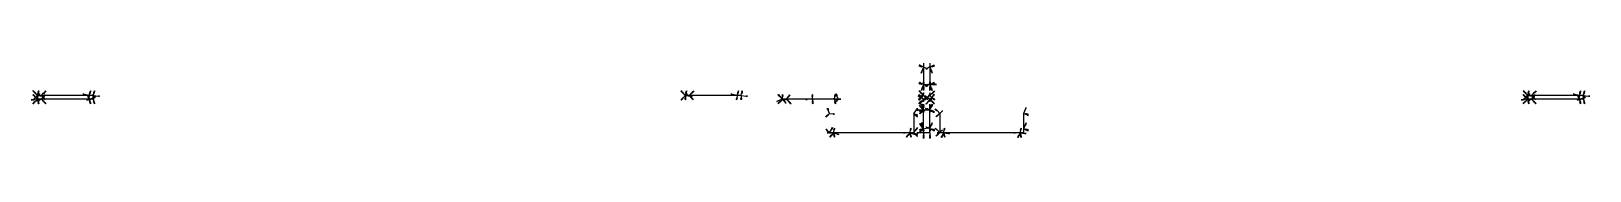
# Model space of a CAD drawing. Header units: millimetres. Extents: x -11667 to 13, y -82 to 62.
# Drawn here: x -4836 to -2430, y -64 to 53 of the extents above; entities that cross this region are included whole.
import ezdxf

# ---------------------------------------------------------------- set-up
doc = ezdxf.new("R2010")
doc.units = ezdxf.units.MM
for name, color, linetype in [('AutoDetect_101_30', 1, 'Continuous'), ('AutoDetect_102_32', 1, 'Continuous'), ('AutoDetect_103_31', 1, 'Continuous'), ('AutoDetect_112_35', 1, 'Continuous'), ('AutoDetect_113_36', 1, 'Continuous'), ('AutoDetect_114_43', 1, 'Continuous'), ('AutoDetect_115_42', 1, 'Continuous'), ('AutoDetect_116_49', 1, 'Continuous'), ('AutoDetect_117_50', 1, 'Continuous'), ('AutoDetect_124_28', 1, 'Continuous'), ('AutoDetect_125_29', 1, 'Continuous'), ('AutoDetect_126_44', 1, 'Continuous'), ('AutoDetect_127_45', 1, 'Continuous'), ('AutoDetect_128_51', 1, 'Continuous'), ('AutoDetect_129_52', 1, 'Continuous'), ('AutoDetect_150_40', 1, 'Continuous'), ('AutoDetect_151_33', 1, 'Continuous'), ('AutoDetect_152_46', 1, 'Continuous'), ('AutoDetect_153_47', 1, 'Continuous'), ('AutoDetect_154_41', 1, 'Continuous'), ('AutoDetect_155_34', 1, 'Continuous'), ('AutoDetect_157_48', 1, 'Continuous'), ('AutoDetect_41_22', 1, 'Continuous'), ('AutoDetect_42_23', 1, 'Continuous'), ('AutoDetect_43_24', 1, 'Continuous'), ('AutoDetect_44_25', 1, 'Continuous'), ('AutoDetect_45_27', 1, 'Continuous'), ('AutoDetect_46_26', 1, 'Continuous'), ('AutoDetect_47_37', 1, 'Continuous'), ('AutoDetect_48_39', 1, 'Continuous'), ('AutoDetect_49_38', 1, 'Continuous'), ('AutoDetect_50_53', 1, 'Continuous'), ('AutoDetect_51_56', 1, 'Continuous'), ('AutoDetect_52_55', 1, 'Continuous'), ('AutoDetect_53_59', 1, 'Continuous'), ('AutoDetect_54_61', 1, 'Continuous'), ('AutoDetect_55_62', 1, 'Continuous'), ('Verbandslasche_ID_GUID_A464F5FE_B1FB_46ab_AD01_3AC84AC37666', 1, 'Continuous')]:
    doc.layers.add(name, color=color, linetype=linetype)

# ---------------------------------------------------------------- blocks, each defined once
blk = doc.blocks.new('Kontrollpunkt')
at = {"color": 0}
for q in [(0, 6), (8, 0), (0, 0, 4)]:
    blk.add_line((0, 0), q, dxfattribs=at)
for points in [[(0.25, 8, -0.25), (-0.25, 8, -0.25), (-0.25, 8, 0.25), (0, 10, 0), (-0.25, 8, -0.25), (0.25, 8, 0.25), (0, 10, 0), (0.25, 8, -0.25), (0.25, 8, 0.25), (-0.25, 8, 0.25)], [(0.25, 6, -0.25), (-0.25, 6, -0.25), (-0.25, 6, 0.25), (0, 8, 0), (-0.25, 6, -0.25), (0.25, 6, 0.25), (0, 8, 0), (0.25, 6, -0.25), (0.25, 6, 0.25), (-0.25, 6, 0.25)], [(0.25, 0.25, 4), (-0.25, 0.25, 4), (-0.25, -0.25, 4), (0, 0, 6), (-0.25, 0.25, 4), (0.25, -0.25, 4), (0, 0, 6), (0.25, 0.25, 4), (0.25, -0.25, 4), (-0.25, -0.25, 4)], [(0.25, 0.25, 6), (-0.25, 0.25, 6), (-0.25, -0.25, 6), (0, 0, 8), (-0.25, 0.25, 6), (0.25, -0.25, 6), (0, 0, 8), (0.25, 0.25, 6), (0.25, -0.25, 6), (-0.25, -0.25, 6)], [(0.25, 0.25, 8), (-0.25, 0.25, 8), (-0.25, -0.25, 8), (0, 0, 10), (-0.25, 0.25, 8), (0.25, -0.25, 8), (0, 0, 10), (0.25, 0.25, 8), (0.25, -0.25, 8), (-0.25, -0.25, 8)], [(8, 0.25, -0.25), (8, 0.25, 0.25), (8, -0.25, 0.25), (10, 0, 0), (8, 0.25, 0.25), (8, -0.25, -0.25), (10, 0, 0), (8, 0.25, -0.25), (8, -0.25, -0.25), (8, -0.25, 0.25)]]:
    blk.add_polyline3d(points, dxfattribs=at)

msp = doc.modelspace()

# ---------------------------------------------------------------- linework, layer by layer
at = {"layer": 'AutoDetect_101_30', "color": 1}
msp.add_line((-3826.2, 2.9, -253), (-3826.2, 2.9, -403), dxfattribs=at)
at = {"layer": 'AutoDetect_102_32', "color": 1}
for p, q in [((-3820.2, 2.9, -391), (-3820.2, 2.9, -253)), ((-3740.3, 2.9, -397), (-3814.2, 2.9, -397))]:
    msp.add_line(p, q, dxfattribs=at)
at = {"layer": 'AutoDetect_102_32', "color": 1, "extrusion": (0, 1, 0)}
msp.add_arc((3814.2, -391, 2.9), 6, 270, 0, dxfattribs=at)
at = {"layer": 'AutoDetect_103_31', "color": 1}
msp.add_line((-3740.2, 2.9, -403), (-3826.2, 2.9, -403), dxfattribs=at)
at = {"layer": 'AutoDetect_112_35', "color": 1}
msp.add_line((-3448.8, -3, -256.7), (-3448.8, -3, -423.3), dxfattribs=at)
at = {"layer": 'AutoDetect_113_36', "color": 1}
msp.add_line((-3458.8, -3, -256.7), (-3458.8, -3, -423.3), dxfattribs=at)
at = {"layer": 'AutoDetect_114_43', "color": 1}
msp.add_line((-3458.8, -54.9, -239.7), (-3458.8, -19.9, -239.7), dxfattribs=at)
at = {"layer": 'AutoDetect_115_42', "color": 1}
msp.add_line((-3448.8, -54.9, -239.7), (-3448.8, -19.9, -239.7), dxfattribs=at)
at = {"layer": 'AutoDetect_116_49', "color": 1}
msp.add_line((-3448.8, -54.9, -440.8), (-3448.8, -20, -440.3), dxfattribs=at)
at = {"layer": 'AutoDetect_117_50', "color": 1}
msp.add_line((-3458.8, -54.9, -440.8), (-3458.8, -20, -440.3), dxfattribs=at)
at = {"layer": 'AutoDetect_124_28', "color": 1}
msp.add_line((-3448.8, 2.9, -256.7), (-3448.8, 2.9, -423.3), dxfattribs=at)
at = {"layer": 'AutoDetect_125_29', "color": 1}
msp.add_line((-3458.8, 2.9, -256.7), (-3458.8, 2.9, -423.3), dxfattribs=at)
at = {"layer": 'AutoDetect_126_44', "color": 1}
msp.add_line((-3448.8, 53, -239.7), (-3448.8, 19.9, -239.7), dxfattribs=at)
at = {"layer": 'AutoDetect_127_45', "color": 1}
msp.add_line((-3458.8, 53, -239.7), (-3458.8, 19.9, -239.7), dxfattribs=at)
at = {"layer": 'AutoDetect_128_51', "color": 1}
msp.add_line((-3448.8, 53, -440.3), (-3448.8, 19.9, -440.3), dxfattribs=at)
at = {"layer": 'AutoDetect_129_52', "color": 1}
msp.add_line((-3458.8, 53, -440.3), (-3458.8, 19.9, -440.3), dxfattribs=at)
at = {"layer": 'AutoDetect_150_40', "color": 1}
msp.add_line((-3303.8, -55, -440.9), (-3433.8, -55, -440.9), dxfattribs=at)
at = {"layer": 'AutoDetect_151_33', "color": 1}
msp.add_line((-3303.8, -55, -440.9), (-3433.8, -55, -440.9), dxfattribs=at)
at = {"layer": 'AutoDetect_152_46', "color": 1}
msp.add_line((-3303.8, -54.9, -440.8), (-3303.8, -25, -440.8), dxfattribs=at)
at = {"layer": 'AutoDetect_153_47', "color": 1}
msp.add_line((-3433.8, -25, -440.8), (-3433.8, -54.9, -440.8), dxfattribs=at)
at = {"layer": 'AutoDetect_154_41', "color": 1}
msp.add_line((-3473.8, -55, -440.9), (-3603.8, -55, -440.9), dxfattribs=at)
at = {"layer": 'AutoDetect_155_34', "color": 1}
msp.add_line((-3473.8, -55, -440.9), (-3603.8, -55, -440.9), dxfattribs=at)
at = {"layer": 'AutoDetect_157_48', "color": 1}
msp.add_line((-3473.8, -25, -440.8), (-3473.8, -54.9, -440.8), dxfattribs=at)
at = {"layer": 'AutoDetect_41_22', "color": 1}
msp.add_line((-2526.2, 2.9, -253), (-2526.2, 2.9, -403), dxfattribs=at)
at = {"layer": 'AutoDetect_42_23', "color": 1}
for p, q in [((-2520.2, 2.9, -391), (-2520.2, 2.9, -253)), ((-2440.3, 2.9, -397), (-2514.2, 2.9, -397))]:
    msp.add_line(p, q, dxfattribs=at)
at = {"layer": 'AutoDetect_42_23', "color": 1, "extrusion": (0, 1, 0)}
msp.add_arc((2514.2, -391, 2.9), 6, 270, 0, dxfattribs=at)
at = {"layer": 'AutoDetect_43_24', "color": 1}
msp.add_line((-2440.2, 2.9, -403), (-2526.2, 2.9, -403), dxfattribs=at)
at = {"layer": 'AutoDetect_44_25', "color": 1}
msp.add_line((-2526.2, -3, -253), (-2526.2, -3, -403), dxfattribs=at)
at = {"layer": 'AutoDetect_45_27', "color": 1}
for p, q in [((-2520.2, -3, -391), (-2520.2, -3, -253)), ((-2440.3, -3, -397), (-2514.2, -3, -397))]:
    msp.add_line(p, q, dxfattribs=at)
at = {"layer": 'AutoDetect_45_27', "color": 1, "extrusion": (0, 1, 0)}
msp.add_arc((2514.2, -391, -3), 6, 270, 0, dxfattribs=at)
at = {"layer": 'AutoDetect_46_26', "color": 1}
msp.add_line((-2440.2, -3, -403), (-2526.2, -3, -403), dxfattribs=at)
at = {"layer": 'AutoDetect_47_37', "color": 1}
msp.add_line((-3676.2, -3, -253), (-3676.2, -3, -403), dxfattribs=at)
at = {"layer": 'AutoDetect_48_39', "color": 1}
for p, q in [((-3670.2, -3, -391), (-3670.2, -3, -253)), ((-3590.3, -3, -397), (-3664.2, -3, -397))]:
    msp.add_line(p, q, dxfattribs=at)
at = {"layer": 'AutoDetect_48_39', "color": 1, "extrusion": (0, 1, 0)}
msp.add_arc((3664.2, -391, -3), 6, 270, 0, dxfattribs=at)
at = {"layer": 'AutoDetect_49_38', "color": 1}
msp.add_line((-3590.2, -3, -403), (-3676.2, -3, -403), dxfattribs=at)
at = {"layer": 'AutoDetect_50_53', "color": 1}
msp.add_line((-4826.2, 2.9, -253), (-4826.2, 2.9, -403), dxfattribs=at)
at = {"layer": 'AutoDetect_51_56', "color": 1}
for p, q in [((-4820.2, 2.9, -391), (-4820.2, 2.9, -253)), ((-4740.3, 2.9, -397), (-4814.2, 2.9, -397))]:
    msp.add_line(p, q, dxfattribs=at)
at = {"layer": 'AutoDetect_51_56', "color": 1, "extrusion": (0, 1, 0)}
msp.add_arc((4814.2, -391, 2.9), 6, 270, 0, dxfattribs=at)
at = {"layer": 'AutoDetect_52_55', "color": 1}
msp.add_line((-4740.2, 2.9, -403), (-4826.2, 2.9, -403), dxfattribs=at)
at = {"layer": 'AutoDetect_53_59', "color": 1}
msp.add_line((-4826.2, -3, -253), (-4826.2, -3, -403), dxfattribs=at)
at = {"layer": 'AutoDetect_54_61', "color": 1}
for p, q in [((-4820.2, -3, -391), (-4820.2, -3, -253)), ((-4740.3, -3, -397), (-4814.2, -3, -397))]:
    msp.add_line(p, q, dxfattribs=at)
at = {"layer": 'AutoDetect_54_61', "color": 1, "extrusion": (0, 1, 0)}
msp.add_arc((4814.2, -391, -3), 6, 270, 0, dxfattribs=at)
at = {"layer": 'AutoDetect_55_62', "color": 1}
msp.add_line((-4740.2, -3, -403), (-4826.2, -3, -403), dxfattribs=at)

# ---------------------------------------------------------------- block references
at = {"layer": 'AutoDetect_101_30', "color": 1, "extrusion": (-0.696364, 0.696364, 0.173648), "rotation": 273.3030353310031}
for p in [(2703.5, -758.7, 2615.6), (2703.5, -861.1, 2597.6)]:
    msp.add_blockref('Kontrollpunkt', p, dxfattribs=at)
at = {"layer": 'AutoDetect_101_30', "color": 1, "extrusion": (-0.706352, 0.706352, -0.046207), "rotation": 248.8228792799235}
msp.add_blockref('Kontrollpunkt', (2703.5, -127.6, 2716.4), dxfattribs=at)
at = {"layer": 'AutoDetect_102_32', "color": 1, "extrusion": (0.696364, 0.696364, -0.173648), "rotation": 116.4392353707056}
msp.add_blockref('Kontrollpunkt', (2703.4, -717.9, -2614.3), dxfattribs=at)
at = {"layer": 'AutoDetect_102_32', "color": 1, "extrusion": (0.173648, 0.696364, 0.696364), "rotation": 4.152866942558883}
msp.add_blockref('Kontrollpunkt', (3635.7, 344.3, -924.9), dxfattribs=at)
at = {"layer": 'AutoDetect_103_31', "color": 2, "extrusion": (0.173648, 0.696364, -0.696364), "rotation": 170.1489238834162}
for p in [(3713.3, -931.9, -381.7), (3629.8, -917.4, -366.8)]:
    msp.add_blockref('Kontrollpunkt', p, dxfattribs=at)
at = {"layer": 'AutoDetect_112_35', "color": 1, "extrusion": (0.69191, -0.69191, 0.206204), "rotation": 281.6513226876584}
msp.add_blockref('Kontrollpunkt', (-2440.8, 88.2, -2471.5), dxfattribs=at)
at = {"layer": 'AutoDetect_112_35', "color": 1, "extrusion": (0.696364, -0.696364, 0.173648), "rotation": 279.8510761165839}
for p in [(-2440.8, 130.9, -2451.1), (-2440.8, 35.8, -2467.9)]:
    msp.add_blockref('Kontrollpunkt', p, dxfattribs=at)
at = {"layer": 'AutoDetect_112_35', "color": 1, "extrusion": (0.7071, -0.7071, 0.004327), "rotation": 270.247943358656}
msp.add_blockref('Kontrollpunkt', (-2440.8, -246.2, -2437.7), dxfattribs=at)
at = {"layer": 'AutoDetect_113_36', "color": 1, "extrusion": (-0.641044, -0.739285, 0.206204), "rotation": 87.1086954818454}
msp.add_blockref('Kontrollpunkt', (-2611.3, -881.9, 2132.2), dxfattribs=at)
at = {"layer": 'AutoDetect_113_36', "color": 1, "extrusion": (-0.7071, -0.7071, 0.004327), "rotation": 89.6768753326728}
msp.add_blockref('Kontrollpunkt', (-2443.7, -267.3, 2446.7), dxfattribs=at)
at = {"layer": 'AutoDetect_113_36', "color": 1, "extrusion": (-0.696364, -0.696364, 0.173648), "rotation": 77.24859307823723}
for p in [(-2443.7, -717.3, 2359.1), (-2443.7, -812.4, 2342.4)]:
    msp.add_blockref('Kontrollpunkt', p, dxfattribs=at)
at = {"layer": 'AutoDetect_114_43', "color": 1, "extrusion": (-0.580684, -0.570624, -0.580684), "rotation": 100.8763692612218}
msp.add_blockref('Kontrollpunkt', (-2410.1, 1245.5, 2159.1), dxfattribs=at)
at = {"layer": 'AutoDetect_114_43', "color": 1, "extrusion": (-0.635242, -0.530111, -0.56165), "rotation": 97.24713845582936}
msp.add_blockref('Kontrollpunkt', (-2178.6, 1310.8, 2357.7), dxfattribs=at)
at = {"layer": 'AutoDetect_115_42', "color": 1, "extrusion": (0.603636, -0.319901, -0.730265), "rotation": 264.2979685085668}
msp.add_blockref('Kontrollpunkt', (-1632.6, -2382.3, -1900.4), dxfattribs=at)
at = {"layer": 'AutoDetect_115_42', "color": 1, "extrusion": (0.717894, -0.173648, -0.674147), "rotation": 278.7281430782455}
msp.add_blockref('Kontrollpunkt', (-858.4, -2429.1, -2305.8), dxfattribs=at)
at = {"layer": 'AutoDetect_116_49', "color": 1, "extrusion": (0.607861, -0.174846, 0.774554), "rotation": 264.5820982830627}
msp.add_blockref('Kontrollpunkt', (-972.6, 2284.5, -2434), dxfattribs=at)
at = {"layer": 'AutoDetect_116_49', "color": 1, "extrusion": (0.596841, -0.174985, 0.783046), "rotation": 264.9508235387469}
msp.add_blockref('Kontrollpunkt', (-1017.2, 2306.6, -2395), dxfattribs=at)
at = {"layer": 'AutoDetect_117_50', "color": 1, "extrusion": (-0.607896, -0.174846, 0.774527), "rotation": 90.69723379901423}
msp.add_blockref('Kontrollpunkt', (-936.9, -2857.4, 1765.1), dxfattribs=at)
at = {"layer": 'AutoDetect_117_50', "color": 1, "extrusion": (-0.596868, -0.174985, 0.783026), "rotation": 88.32825174309751}
msp.add_blockref('Kontrollpunkt', (-926.2, -2883.9, 1727.9), dxfattribs=at)
at = {"layer": 'AutoDetect_124_28', "color": 1, "extrusion": (0.696364, 0.696364, 0.173648), "rotation": 80.14892388341609}
for p in [(2440.8, 130.9, -2451.1), (2440.8, 6.2, -2473.1)]:
    msp.add_blockref('Kontrollpunkt', p, dxfattribs=at)
at = {"layer": 'AutoDetect_124_28', "color": 1, "extrusion": (0.7071, 0.7071, 0.004343), "rotation": 89.75116316944872}
msp.add_blockref('Kontrollpunkt', (2440.8, -246.1, -2437.7), dxfattribs=at)
at = {"layer": 'AutoDetect_125_29', "color": 1, "extrusion": (-0.696364, 0.696364, 0.173648), "rotation": 279.8510761165839}
for p in [(2443.7, -717.3, 2359.1), (2443.7, -841.9, 2337.2)]:
    msp.add_blockref('Kontrollpunkt', p, dxfattribs=at)
at = {"layer": 'AutoDetect_125_29', "color": 1, "extrusion": (-0.7071, 0.7071, 0.004343), "rotation": 270.2488368305226}
msp.add_blockref('Kontrollpunkt', (2443.7, -267.3, 2446.7), dxfattribs=at)
at = {"layer": 'AutoDetect_126_44', "color": 2, "extrusion": (0.696364, 0.173648, -0.696364), "rotation": 81.86142701890837}
for p in [(880, -2494.4, -2226.6), (853.8, -2499, -2231.3)]:
    msp.add_blockref('Kontrollpunkt', p, dxfattribs=at)
at = {"layer": 'AutoDetect_127_45', "color": 2, "extrusion": (-0.696364, 0.173648, -0.696364), "rotation": 278.1385729810916}
for p in [(791.3, 2172.9, 2583.7), (817.5, 2168.4, 2579)]:
    msp.add_blockref('Kontrollpunkt', p, dxfattribs=at)
at = {"layer": 'AutoDetect_128_51', "color": 2, "extrusion": (0.696364, 0.173648, 0.696364), "rotation": 98.13857298109163}
for p in [(880, 2006.4, -2700.1), (853.8, 2010.9, -2704.8)]:
    msp.add_blockref('Kontrollpunkt', p, dxfattribs=at)
at = {"layer": 'AutoDetect_129_52', "color": 2, "extrusion": (-0.696364, 0.173648, 0.696364), "rotation": 261.8614270189084}
for p in [(791.3, -2661, 2110.2), (817.5, -2656.4, 2105.5)]:
    msp.add_blockref('Kontrollpunkt', p, dxfattribs=at)
at = {"layer": 'AutoDetect_150_40', "color": 1, "extrusion": (0.173648, -0.696364, -0.696364), "rotation": 29.74636306373663}
for p in [(-3339.3, -856.8, -249.9), (-3224.8, -836.9, -229.4)]:
    msp.add_blockref('Kontrollpunkt', p, dxfattribs=at)
at = {"layer": 'AutoDetect_151_33', "color": 1, "extrusion": (0.173648, -0.696364, -0.696364), "rotation": 199.7021522331678}
for p in [(-3339.3, -856.8, -249.9), (-3224.8, -836.9, -229.4)]:
    msp.add_blockref('Kontrollpunkt', p, dxfattribs=at)
at = {"layer": 'AutoDetect_152_46', "color": 2, "extrusion": (0.696364, -0.173648, 0.696364), "rotation": 261.8614270189084}
for p in [(-823.6, 1911.7, -2603.3), (-846.8, 1907.7, -2599.1)]:
    msp.add_blockref('Kontrollpunkt', p, dxfattribs=at)
at = {"layer": 'AutoDetect_153_47', "color": 2, "extrusion": (-0.592487, -0.54582, 0.592487), "rotation": 90.57668869074344}
for p in [(-2308.2, -1861.5, 1787), (-2286.2, -1873.5, 1803.3)]:
    msp.add_blockref('Kontrollpunkt', p, dxfattribs=at)
at = {"layer": 'AutoDetect_154_41', "color": 1, "extrusion": (0.173675, -0.696361, -0.696361), "rotation": 42.77719475831802}
for p in [(-3504.2, -885.6, -279.5), (-3389.7, -865.7, -259)]:
    msp.add_blockref('Kontrollpunkt', p, dxfattribs=at)
at = {"layer": 'AutoDetect_155_34', "color": 1, "extrusion": (0.173675, -0.696361, -0.696361), "rotation": 199.7050957579532}
for p in [(-3504.2, -885.6, -279.5), (-3389.7, -865.7, -259)]:
    msp.add_blockref('Kontrollpunkt', p, dxfattribs=at)
at = {"layer": 'AutoDetect_157_48', "color": 2, "extrusion": (0.592473, -0.545825, 0.592496), "rotation": 280.5960257643814}
for p in [(-2372.1, 1148.6, -2305.7), (-2394.1, 1136.6, -2289.4)]:
    msp.add_blockref('Kontrollpunkt', p, dxfattribs=at)
at = {"layer": 'AutoDetect_41_22', "color": 1, "extrusion": (-0.696364, 0.696364, 0.173648), "rotation": 273.3030353310031}
for p in [(1784.2, -599.1, 1710.4), (1784.2, -701.5, 1692.3)]:
    msp.add_blockref('Kontrollpunkt', p, dxfattribs=at)
at = {"layer": 'AutoDetect_41_22', "color": 1, "extrusion": (-0.706351, 0.706351, -0.046212), "rotation": 248.8223411209048}
msp.add_blockref('Kontrollpunkt', (1784.2, -170.1, 1798.2), dxfattribs=at)
at = {"layer": 'AutoDetect_42_23', "color": 1, "extrusion": (0.696364, 0.696364, -0.173648), "rotation": 116.4392353707056}
msp.add_blockref('Kontrollpunkt', (1784.2, -558.2, -1709), dxfattribs=at)
at = {"layer": 'AutoDetect_42_23', "color": 1, "extrusion": (0.173648, 0.696364, 0.696364), "rotation": 4.152866942558883}
msp.add_blockref('Kontrollpunkt', (2374.4, 125.3, -699.2), dxfattribs=at)
at = {"layer": 'AutoDetect_43_24', "color": 2, "extrusion": (0.173648, 0.696364, -0.696364), "rotation": 170.1489238834162}
for p in [(2451.9, -712.9, -156), (2368.4, -698.4, -141.1)]:
    msp.add_blockref('Kontrollpunkt', p, dxfattribs=at)
at = {"layer": 'AutoDetect_44_25', "color": 1, "extrusion": (-0.706351, -0.706351, -0.046212), "rotation": 93.4464591643118}
msp.add_blockref('Kontrollpunkt', (-1784.2, -170.1, 1798.2), dxfattribs=at)
at = {"layer": 'AutoDetect_44_25', "color": 1, "extrusion": (-0.696364, -0.696364, 0.173648), "rotation": 77.24859307823723}
for p in [(-1784.2, -599.1, 1710.4), (-1784.2, -701.5, 1692.3)]:
    msp.add_blockref('Kontrollpunkt', p, dxfattribs=at)
at = {"layer": 'AutoDetect_45_27', "color": 1, "extrusion": (0.696364, -0.696364, -0.173648), "rotation": 237.4272836845449}
msp.add_blockref('Kontrollpunkt', (-1784.2, -558.2, -1709), dxfattribs=at)
at = {"layer": 'AutoDetect_45_27', "color": 1, "extrusion": (0.173648, -0.696364, 0.696364), "rotation": 7.45011347677872}
msp.add_blockref('Kontrollpunkt', (-2374.4, 125.3, -699.2), dxfattribs=at)
at = {"layer": 'AutoDetect_46_26', "color": 2, "extrusion": (0.173648, -0.696364, -0.696364), "rotation": 189.8510761165838}
for p in [(-2451.9, -712.9, -156), (-2368.4, -698.4, -141.1)]:
    msp.add_blockref('Kontrollpunkt', p, dxfattribs=at)
at = {"layer": 'AutoDetect_47_37', "color": 1, "extrusion": (-0.706351, -0.706351, -0.046216), "rotation": 93.44672022498838}
msp.add_blockref('Kontrollpunkt', (-2597.4, -132.5, 2610.5), dxfattribs=at)
at = {"layer": 'AutoDetect_47_37', "color": 1, "extrusion": (-0.696364, -0.696364, 0.173648), "rotation": 77.24859307823723}
for p in [(-2597.4, -740.3, 2511.2), (-2597.4, -842.7, 2493.1)]:
    msp.add_blockref('Kontrollpunkt', p, dxfattribs=at)
at = {"layer": 'AutoDetect_48_39', "color": 1, "extrusion": (0.696364, -0.696364, -0.173648), "rotation": 237.4272836845448}
msp.add_blockref('Kontrollpunkt', (-2597.3, -699.5, -2509.8), dxfattribs=at)
at = {"layer": 'AutoDetect_48_39', "color": 1, "extrusion": (0.173648, -0.696364, 0.696364), "rotation": 342.8383509003531}
msp.add_blockref('Kontrollpunkt', (-3490.2, 319, -898.9), dxfattribs=at)
at = {"layer": 'AutoDetect_49_38', "color": 2, "extrusion": (0.49691, -0.613629, -0.613629), "rotation": 206.4232550518025}
msp.add_blockref('Kontrollpunkt', (-2858.8, -1736.5, -1577.7), dxfattribs=at)
at = {"layer": 'AutoDetect_49_38', "color": 2, "extrusion": (0.049819, -0.706229, -0.706229), "rotation": 182.8520478371119}
msp.add_blockref('Kontrollpunkt', (-3621.4, -463.6, 105.8), dxfattribs=at)
at = {"layer": 'AutoDetect_49_38', "color": 2, "extrusion": (-0.575771, -0.578138, -0.578138), "rotation": 123.1284310891595}
msp.add_blockref('Kontrollpunkt', (-2541.8, 1137.1, 2301.8), dxfattribs=at)
at = {"layer": 'AutoDetect_50_53', "color": 1, "extrusion": (-0.696364, 0.696364, 0.173648), "rotation": 273.3030353310031}
for p in [(3410.6, -881.5, 3312), (3410.6, -983.9, 3293.9)]:
    msp.add_blockref('Kontrollpunkt', p, dxfattribs=at)
at = {"layer": 'AutoDetect_50_53', "color": 1, "extrusion": (-0.706352, 0.706352, -0.046207), "rotation": 248.822811650391}
msp.add_blockref('Kontrollpunkt', (3410.6, -94.9, 3422.8), dxfattribs=at)
at = {"layer": 'AutoDetect_51_56', "color": 1, "extrusion": (0.696364, 0.696364, -0.173648), "rotation": 116.4392353707056}
msp.add_blockref('Kontrollpunkt', (3410.5, -840.7, -3310.6), dxfattribs=at)
at = {"layer": 'AutoDetect_51_56', "color": 1, "extrusion": (0.173648, 0.696364, 0.696364), "rotation": 4.152866942558795}
msp.add_blockref('Kontrollpunkt', (4606, 512.8, -1098.6), dxfattribs=at)
at = {"layer": 'AutoDetect_52_55', "color": 2, "extrusion": (0.173648, 0.696364, -0.696364), "rotation": 170.1489238834162}
for p in [(4683.5, -1100.4, -555.4), (4600.1, -1085.9, -540.4)]:
    msp.add_blockref('Kontrollpunkt', p, dxfattribs=at)
at = {"layer": 'AutoDetect_53_59', "color": 1, "extrusion": (-0.706352, -0.706352, -0.046207), "rotation": 93.446106410145}
msp.add_blockref('Kontrollpunkt', (-3410.6, -94.9, 3422.8), dxfattribs=at)
at = {"layer": 'AutoDetect_53_59', "color": 1, "extrusion": (-0.696364, -0.696364, 0.173648), "rotation": 77.24859307823722}
for p in [(-3410.6, -881.5, 3312), (-3410.6, -983.9, 3293.9)]:
    msp.add_blockref('Kontrollpunkt', p, dxfattribs=at)
at = {"layer": 'AutoDetect_54_61', "color": 1, "extrusion": (0.696364, -0.696364, -0.173648), "rotation": 237.4272836845448}
msp.add_blockref('Kontrollpunkt', (-3410.5, -840.7, -3310.6), dxfattribs=at)
at = {"layer": 'AutoDetect_54_61', "color": 1, "extrusion": (0.173648, -0.696364, 0.696364), "rotation": 7.450113476778767}
msp.add_blockref('Kontrollpunkt', (-4606, 512.8, -1098.6), dxfattribs=at)
at = {"layer": 'AutoDetect_55_62', "color": 2, "extrusion": (0.173648, -0.696364, -0.696364), "rotation": 189.8510761165838}
for p in [(-4683.5, -1100.4, -555.4), (-4600.1, -1085.9, -540.4)]:
    msp.add_blockref('Kontrollpunkt', p, dxfattribs=at)
at = {"layer": 'Verbandslasche_ID_GUID_A464F5FE_B1FB_46ab_AD01_3AC84AC37666', "color": 2, "extrusion": (0, -0.382683, -0.92388), "rotation": 125.279805624186}
for p in [(-3458.8, -159.3, 392.2), (-3448.8, -159.3, 392.2)]:
    msp.add_blockref('Kontrollpunkt', p, dxfattribs=at)
at = {"layer": 'Verbandslasche_ID_GUID_A464F5FE_B1FB_46ab_AD01_3AC84AC37666', "color": 2, "extrusion": (2.77556e-17, 0.382683, -0.92388), "rotation": 228.7668049367518}
for p in [(3458.8, -159.3, 392.2), (3448.8, -159.3, 392.2)]:
    msp.add_blockref('Kontrollpunkt', p, dxfattribs=at)
at = {"layer": 'Verbandslasche_ID_GUID_A464F5FE_B1FB_46ab_AD01_3AC84AC37666', "color": 2, "extrusion": (0, -0.92388, 0.382683)}
for p in [(-3458.8, -399.2, -186.9), (-3448.8, -399.2, -186.9)]:
    msp.add_blockref('Kontrollpunkt', p, dxfattribs=at)
at = {"layer": 'Verbandslasche_ID_GUID_A464F5FE_B1FB_46ab_AD01_3AC84AC37666', "color": 2, "extrusion": (-0.577361, -0.57735, 0.577339), "rotation": 53.04262087163936}
msp.add_blockref('Kontrollpunkt', (-2530.6, -1841.4, 1840.7), dxfattribs=at)
at = {"layer": 'Verbandslasche_ID_GUID_A464F5FE_B1FB_46ab_AD01_3AC84AC37666', "color": 2, "extrusion": (0, 0.92388, 0.382683)}
for p in [(3458.8, -399.1, -186.9), (3448.8, -399.1, -186.9)]:
    msp.add_blockref('Kontrollpunkt', p, dxfattribs=at)
at = {"layer": 'Verbandslasche_ID_GUID_A464F5FE_B1FB_46ab_AD01_3AC84AC37666', "color": 2, "extrusion": (-0.577361, 0.57735, 0.577339), "rotation": 113.8933096367114}
msp.add_blockref('Kontrollpunkt', (2587.1, -1808.8, 1794.5), dxfattribs=at)
at = {"layer": 'Verbandslasche_ID_GUID_A464F5FE_B1FB_46ab_AD01_3AC84AC37666', "color": 2, "extrusion": (0, -0.876414, -0.481559), "rotation": 180}
for p in [(-3458.8, -359.9, 260.5), (-3458.8, -359.9, 260.5), (-3448.8, -359.9, 260.5), (-3448.8, -359.9, 260.5)]:
    msp.add_blockref('Kontrollpunkt', p, dxfattribs=at)

doc.saveas('drawing.dxf')
